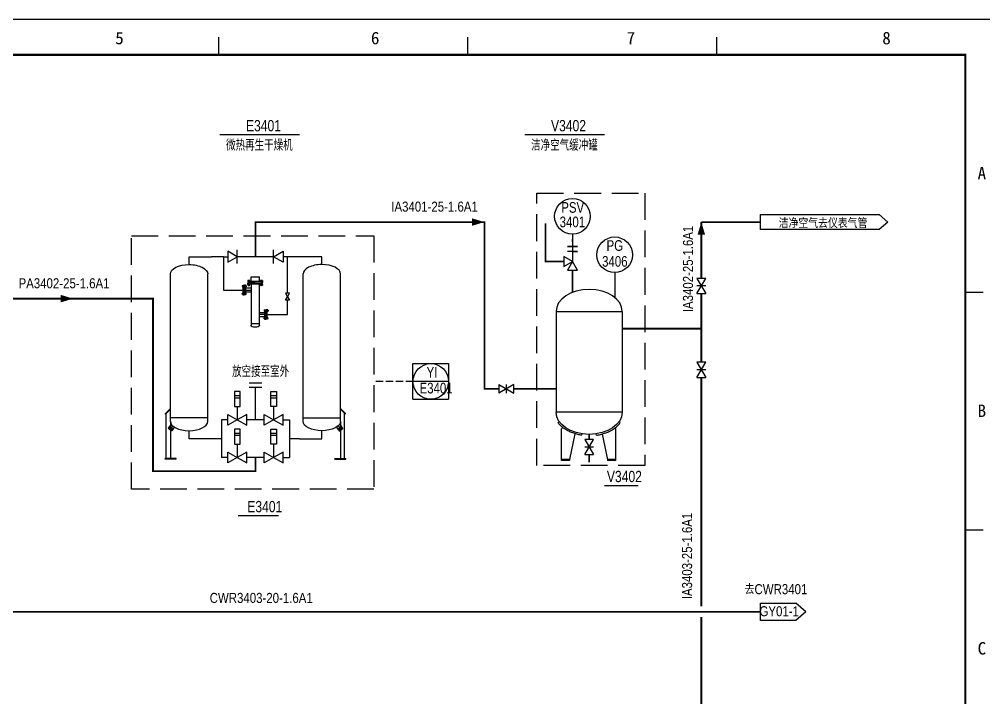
# Model space of a CAD drawing. Header units: millimetres. Extents: x 9671 to 25689, y -17516 to -2951.
# Drawn here: x 24525.6 to 24796.3, y -4368.3 to -4177.8 of the extents above; entities that cross this region are included whole.
import ezdxf
from ezdxf.enums import TextEntityAlignment as Align

# ---------------------------------------------------------------- set-up
doc = ezdxf.new("R2010")
doc.units = ezdxf.units.MM
doc.linetypes.add('CENTER', pattern=[50.8, 31.75, -6.35, 6.35, -6.35])
doc.linetypes.add('DASH', pattern=[0.35, 0.25, -0.1])
for name, color, linetype in [('instrument', 3, 'Continuous'), ('LAYER1', 3, 'CENTER'), ('PUB_TEXT', 7, 'Continuous'), ('sb', 2, 'Continuous'), ('信号线', 6, 'DASH'), ('图框', 4, 'Continuous'), ('均压线', 7, 'BALANCE_LINE')]:
    doc.layers.add(name, color=color, linetype=linetype)
doc.layers.add('放空气管', color=7, linetype='o_LINE', lineweight=30)
doc.layers.add('设备', color=4, linetype='Continuous', lineweight=30)
doc.styles.add('QSDI', font='SimSun.ttf', dxfattribs={"width": 0.8})
doc.styles.add('SEI', font='vcadtxt1.shx', dxfattribs={"width": 0.8, "bigfont": 'vcadhz.shx'})
doc.styles.add('XUE 100', font='vcadtxt1.shx', dxfattribs={"width": 0.85, "bigfont": 'vcadhz.shx'})
doc.styles.add('标准绘图汉字', font='VCADTXT1', dxfattribs={"width": 0.8, "bigfont": 'VCADHZ'})
doc.linetypes.add('BALANCE_LINE', pattern='A,12.7,-1.54,["||",Standard,S=1.54,R=0,X=-0.635,Y=-0.635],-1.54', length=15.78)
doc.linetypes.add('o_LINE', pattern='A,0.5,-0.2,["o",Standard,S=0.1,R=0,X=-0.1,Y=-0.05],-0.2', length=0.9)

# ---------------------------------------------------------------- blocks, each defined once
blk = doc.blocks.new('2#图框，横')
for p, q in [((7777.69, 420), (8371.69, 420)), ((8152.07, 415), (8152.07, 410)), ((8221.94, 415), (8221.94, 410)), ((8291.82, 415), (8291.82, 410)), ((8361.69, 343.33), (8366.69, 343.33)), ((8361.69, 276.67), (8366.69, 276.67))]:
    blk.add_line(p, q)
blk.add_lwpolyline([(7802.69, 10, 1, 1, 0), (7802.69, 410, 0.6, 0.6, 0), (8361.69, 410, 0.6, 0.6, 0), (8361.69, 10, 0.6, 0.6, 0)], format="xyseb", close=True)
at = {"style": 'QSDI'}
for s, p in [('5', (8123.11, 412.98)), ('6', (8194.86, 412.98)), ('7', (8266.61, 412.98)), ('8', (8338.36, 412.98)), ('A', (8365.11, 375.02)), ('B', (8365.11, 308.32)), ('C', (8365.11, 241.62))]:
    blk.add_text(s, height=3.5, dxfattribs=at).set_placement(p)

msp = doc.modelspace()

# ---------------------------------------------------------------- hatches: boundary and pattern name
for points in [[(24568.03, -4289.86), (24568.03, -4289.68), (24568.18, -4289.77)], [(24615.76, -4289.86), (24615.76, -4289.68), (24615.62, -4289.77)]]:
    msp.add_hatch(color=0).paths.add_polyline_path(points)

# ---------------------------------------------------------------- linework, layer by layer
at = {"color": 0}
for p, q in [((24586.81, -4246.42, 27.37), (24586.81, -4242.58, 27.37)), ((24596.99, -4246.42, 27.37), (24596.99, -4242.58, 27.37)), ((24582.92, -4244.5, 27.37), (24579.56, -4244.5, 27.37)), ((24582.92, -4244.5, 27.37), (24584.17, -4244.5, 27.37)), ((24596.99, -4244.5, 27.37), (24586.81, -4244.5, 27.37)), ((24600.88, -4244.5, 27.37), (24599.63, -4244.5, 27.37)), ((24604.24, -4244.5, 27.37), (24600.88, -4244.5, 27.37)), ((24568.03, -4290.75, 27.37), (24568.03, -4249.34, 27.37)), ((24578.51, -4290.75, 27.37), (24578.51, -4249.34, 27.37)), ((24589.75, -4251.39, 27.37), (24589.75, -4251.76, 27.37)), ((24589.75, -4251.39, 27.37), (24593.89, -4251.39, 27.37)), ((24590.21, -4251.76, 27.37), (24589.75, -4251.76, 27.37)), ((24589.77, -4251.36, 27.37), (24589.77, -4251.39, 27.37)), ((24589.77, -4251.36, 27.37), (24590.33, -4251.36, 27.37)), ((24589.8, -4251.19, 27.37), (24589.8, -4251.36, 27.37)), ((24590.25, -4251.15, 27.37), (24589.85, -4251.15, 27.37)), ((24589.9, -4251.76, 27.37), (24589.9, -4251.89, 27.37)), ((24589.91, -4251.18, 27.37), (24589.91, -4251.36, 27.37)), ((24590.19, -4251.18, 27.37), (24590.19, -4251.36, 27.37)), ((24590.2, -4251.89, 27.37), (24590.2, -4251.76, 27.37)), ((24590.26, -4251.8, 27.37), (24590.21, -4251.76, 27.37)), ((24590.26, -4251.85, 27.37), (24590.21, -4251.89, 27.37)), ((24590.26, -4251.8, 27.37), (24590.26, -4251.85, 27.37)), ((24591.82, -4251.8, 27.37), (24590.26, -4251.8, 27.37)), ((24591.82, -4251.85, 27.37), (24590.26, -4251.85, 27.37)), ((24590.3, -4251.36, 27.37), (24590.3, -4251.18, 27.37)), ((24590.33, -4251.36, 27.37), (24590.33, -4251.39, 27.37)), ((24590.65, -4251.39, 27.37), (24590.65, -4250.14, 27.37)), ((24590.65, -4250.14, 27.37), (24593, -4250.14, 27.37)), ((24591.82, -4251.8, 27.37), (24593.39, -4251.8, 27.37)), ((24591.82, -4251.85, 27.37), (24593.39, -4251.85, 27.37)), ((24593, -4251.39, 27.37), (24593, -4250.14, 27.37)), ((24593.87, -4251.36, 27.37), (24593.31, -4251.36, 27.37)), ((24593.31, -4251.36, 27.37), (24593.31, -4251.39, 27.37)), ((24593.34, -4251.36, 27.37), (24593.34, -4251.18, 27.37)), ((24593.39, -4251.15, 27.37), (24593.79, -4251.15, 27.37)), ((24593.39, -4251.8, 27.37), (24593.43, -4251.76, 27.37)), ((24593.39, -4251.8, 27.37), (24593.39, -4251.85, 27.37)), ((24593.39, -4251.85, 27.37), (24593.43, -4251.89, 27.37)), ((24593.43, -4251.76, 27.37), (24593.89, -4251.76, 27.37)), ((24593.45, -4251.18, 27.37), (24593.45, -4251.36, 27.37)), ((24593.45, -4251.89, 27.37), (24593.45, -4251.76, 27.37)), ((24593.74, -4251.18, 27.37), (24593.74, -4251.36, 27.37)), ((24593.74, -4251.76, 27.37), (24593.74, -4251.89, 27.37)), ((24593.84, -4251.19, 27.37), (24593.84, -4251.36, 27.37)), ((24593.87, -4251.36, 27.37), (24593.87, -4251.39, 27.37)), ((24593.89, -4251.39, 27.37), (24593.89, -4251.76, 27.37)), ((24605.28, -4290.75, 27.37), (24605.28, -4249.34, 27.37)), ((24615.76, -4290.75, 27.37), (24615.76, -4249.34, 27.37)), ((24588.22, -4252.67, 27.37), (24588.2, -4252.68, 27.37)), ((24588.2, -4252.68, 27.37), (24588.2, -4252.89, 27.37)), ((24588.2, -4252.89, 27.37), (24588.22, -4252.9, 27.37)), ((24588.29, -4252.67, 27.37), (24588.22, -4252.67, 27.37)), ((24588.22, -4252.67, 27.37), (24588.22, -4252.9, 27.37)), ((24588.29, -4252.9, 27.37), (24588.22, -4252.9, 27.37)), ((24588.29, -4252.65, 27.37), (24588.29, -4252.92, 27.37)), ((24588.31, -4252.6, 27.37), (24588.46, -4252.6, 27.37)), ((24588.31, -4252.7, 27.37), (24588.46, -4252.7, 27.37)), ((24588.31, -4252.87, 27.37), (24588.46, -4252.87, 27.37)), ((24588.31, -4252.98, 27.37), (24588.46, -4252.98, 27.37)), ((24588.46, -4252.57, 27.37), (24588.49, -4252.57, 27.37)), ((24588.46, -4252.57, 27.37), (24588.46, -4253.01, 27.37)), ((24588.46, -4253.01, 27.37), (24588.49, -4253.01, 27.37)), ((24588.49, -4252.53, 27.37), (24588.75, -4252.53, 27.37)), ((24588.49, -4255.19, 27.37), (24588.49, -4252.53, 27.37)), ((24588.75, -4252.9, 27.37), (24588.75, -4252.53, 27.37)), ((24588.84, -4252.67, 27.37), (24588.75, -4252.67, 27.37)), ((24588.84, -4252.9, 27.37), (24588.75, -4252.9, 27.37)), ((24588.75, -4252.92, 27.37), (24588.75, -4252.9, 27.37)), ((24588.79, -4252.96, 27.37), (24588.75, -4252.92, 27.37)), ((24588.81, -4252.96, 27.37), (24588.79, -4252.96, 27.37)), ((24588.79, -4254.76, 27.37), (24588.79, -4252.96, 27.37)), ((24588.81, -4252.96, 27.37), (24588.84, -4252.92, 27.37)), ((24588.81, -4254.76, 27.37), (24588.81, -4252.96, 27.37)), ((24589.1, -4252.53, 27.37), (24588.84, -4252.53, 27.37)), ((24588.84, -4252.9, 27.37), (24588.84, -4252.53, 27.37)), ((24588.84, -4252.92, 27.37), (24588.84, -4252.9, 27.37)), ((24589.1, -4254.43, 27.37), (24589.1, -4252.53, 27.37)), ((24589.26, -4252.6, 27.37), (24589.1, -4252.6, 27.37)), ((24589.26, -4252.7, 27.37), (24589.1, -4252.7, 27.37)), ((24589.26, -4252.87, 27.37), (24589.1, -4252.87, 27.37)), ((24589.26, -4252.98, 27.37), (24589.1, -4252.98, 27.37)), ((24590.65, -4253.3, 27.37), (24589.1, -4253.3, 27.37)), ((24589.1, -4253.3, 27.37), (24589.1, -4254.42, 27.37)), ((24590.65, -4254.42, 27.37), (24589.1, -4254.42, 27.37)), ((24589.12, -4254.42, 27.37), (24589.1, -4254.42, 27.37)), ((24589.1, -4254.43, 27.37), (24589.1, -4255.19, 27.37)), ((24589.28, -4252.65, 27.37), (24589.28, -4252.92, 27.37)), ((24590.21, -4251.89, 27.37), (24589.75, -4251.89, 27.37)), ((24589.75, -4252.26, 27.37), (24589.75, -4251.89, 27.37)), ((24593.89, -4252.26, 27.37), (24589.75, -4252.26, 27.37)), ((24589.77, -4252.29, 27.37), (24589.77, -4252.26, 27.37)), ((24590.33, -4252.29, 27.37), (24589.77, -4252.29, 27.37)), ((24589.8, -4252.29, 27.37), (24589.8, -4252.47, 27.37)), ((24589.85, -4252.5, 27.37), (24590.25, -4252.5, 27.37)), ((24589.9, -4252.5, 27.37), (24589.9, -4252.59, 27.37)), ((24589.9, -4252.59, 27.37), (24589.92, -4252.61, 27.37)), ((24589.9, -4252.59, 27.37), (24590.2, -4252.59, 27.37)), ((24589.91, -4252.47, 27.37), (24589.91, -4252.29, 27.37)), ((24589.92, -4252.5, 27.37), (24589.92, -4252.61, 27.37)), ((24589.92, -4252.61, 27.37), (24590.18, -4252.61, 27.37)), ((24590.18, -4252.61, 27.37), (24590.18, -4252.5, 27.37)), ((24590.2, -4252.59, 27.37), (24590.18, -4252.61, 27.37)), ((24590.19, -4252.47, 27.37), (24590.19, -4252.29, 27.37)), ((24590.2, -4252.59, 27.37), (24590.2, -4252.5, 27.37)), ((24590.3, -4252.46, 27.37), (24590.3, -4252.29, 27.37)), ((24590.33, -4252.29, 27.37), (24590.33, -4252.26, 27.37)), ((24590.65, -4252.26, 27.37), (24590.65, -4263.75, 27.37)), ((24593, -4263.75, 27.37), (24593, -4252.26, 27.37)), ((24593.31, -4252.29, 27.37), (24593.31, -4252.26, 27.37)), ((24593.31, -4252.29, 27.37), (24593.87, -4252.29, 27.37)), ((24593.34, -4252.46, 27.37), (24593.34, -4252.29, 27.37)), ((24593.79, -4252.5, 27.37), (24593.39, -4252.5, 27.37)), ((24593.43, -4251.89, 27.37), (24593.89, -4251.89, 27.37)), ((24593.45, -4252.47, 27.37), (24593.45, -4252.29, 27.37)), ((24593.45, -4252.59, 27.37), (24593.45, -4252.5, 27.37)), ((24593.74, -4252.59, 27.37), (24593.45, -4252.59, 27.37)), ((24593.45, -4252.59, 27.37), (24593.47, -4252.61, 27.37)), ((24593.47, -4252.61, 27.37), (24593.47, -4252.5, 27.37)), ((24593.72, -4252.61, 27.37), (24593.47, -4252.61, 27.37)), ((24593.72, -4252.5, 27.37), (24593.72, -4252.61, 27.37)), ((24593.74, -4252.59, 27.37), (24593.72, -4252.61, 27.37)), ((24593.73, -4252.47, 27.37), (24593.73, -4252.29, 27.37)), ((24593.74, -4252.5, 27.37), (24593.74, -4252.59, 27.37)), ((24593.84, -4252.29, 27.37), (24593.84, -4252.47, 27.37)), ((24593.87, -4252.29, 27.37), (24593.87, -4252.26, 27.37)), ((24593.89, -4252.26, 27.37), (24593.89, -4251.89, 27.37)), ((24588.2, -4254.82, 27.37), (24588.22, -4254.81, 27.37)), ((24588.2, -4255.03, 27.37), (24588.2, -4254.82, 27.37)), ((24588.22, -4255.04, 27.37), (24588.2, -4255.03, 27.37)), ((24588.29, -4254.81, 27.37), (24588.22, -4254.81, 27.37)), ((24588.22, -4255.04, 27.37), (24588.22, -4254.81, 27.37)), ((24588.29, -4255.04, 27.37), (24588.22, -4255.04, 27.37)), ((24588.29, -4255.06, 27.37), (24588.29, -4254.79, 27.37)), ((24588.31, -4254.74, 27.37), (24588.46, -4254.74, 27.37)), ((24588.31, -4254.84, 27.37), (24588.46, -4254.84, 27.37)), ((24588.31, -4255.01, 27.37), (24588.46, -4255.01, 27.37)), ((24588.31, -4255.11, 27.37), (24588.46, -4255.11, 27.37)), ((24588.46, -4254.71, 27.37), (24588.49, -4254.71, 27.37)), ((24588.46, -4255.14, 27.37), (24588.46, -4254.71, 27.37)), ((24588.46, -4255.14, 27.37), (24588.49, -4255.14, 27.37)), ((24588.49, -4255.19, 27.37), (24588.59, -4255.19, 27.37)), ((24588.59, -4255.19, 27.37), (24588.75, -4255.19, 27.37)), ((24588.75, -4254.79, 27.37), (24588.79, -4254.76, 27.37)), ((24588.75, -4254.81, 27.37), (24588.75, -4254.79, 27.37)), ((24588.84, -4254.81, 27.37), (24588.75, -4254.81, 27.37)), ((24588.75, -4254.9, 27.37), (24588.75, -4254.81, 27.37)), ((24588.75, -4254.9, 27.37), (24588.75, -4255.19, 27.37)), ((24588.84, -4255.04, 27.37), (24588.75, -4255.04, 27.37)), ((24588.81, -4254.76, 27.37), (24588.79, -4254.76, 27.37)), ((24588.84, -4254.79, 27.37), (24588.81, -4254.76, 27.37)), ((24588.84, -4254.81, 27.37), (24588.84, -4254.79, 27.37)), ((24588.84, -4255.19, 27.37), (24588.84, -4254.81, 27.37)), ((24589.1, -4255.19, 27.37), (24588.84, -4255.19, 27.37)), ((24589.26, -4254.74, 27.37), (24589.1, -4254.74, 27.37)), ((24589.26, -4254.84, 27.37), (24589.1, -4254.84, 27.37)), ((24589.26, -4255.01, 27.37), (24589.1, -4255.01, 27.37)), ((24589.26, -4255.11, 27.37), (24589.1, -4255.11, 27.37)), ((24589.28, -4255.06, 27.37), (24589.28, -4254.79, 27.37)), ((24594.36, -4259.5, 27.37), (24594.36, -4259.78, 27.37)), ((24594.38, -4259.45, 27.37), (24594.54, -4259.45, 27.37)), ((24594.38, -4259.55, 27.37), (24594.54, -4259.55, 27.37)), ((24594.38, -4259.72, 27.37), (24594.54, -4259.72, 27.37)), ((24594.38, -4259.83, 27.37), (24594.54, -4259.83, 27.37)), ((24594.54, -4261.29, 27.37), (24594.54, -4259.38, 27.37)), ((24594.54, -4259.38, 27.37), (24594.8, -4259.38, 27.37)), ((24594.8, -4259.76, 27.37), (24594.8, -4259.38, 27.37)), ((24594.8, -4259.52, 27.37), (24594.89, -4259.52, 27.37)), ((24594.8, -4259.77, 27.37), (24594.8, -4259.76, 27.37)), ((24594.8, -4259.76, 27.37), (24594.89, -4259.76, 27.37)), ((24594.83, -4259.81, 27.37), (24594.8, -4259.77, 27.37)), ((24594.83, -4261.61, 27.37), (24594.83, -4259.81, 27.37)), ((24594.83, -4259.81, 27.37), (24594.86, -4259.81, 27.37)), ((24594.86, -4259.81, 27.37), (24594.89, -4259.77, 27.37)), ((24594.86, -4261.61, 27.37), (24594.86, -4259.81, 27.37)), ((24595.15, -4259.38, 27.37), (24594.89, -4259.38, 27.37)), ((24594.89, -4259.76, 27.37), (24594.89, -4259.38, 27.37)), ((24594.89, -4259.77, 27.37), (24594.89, -4259.76, 27.37)), ((24595.15, -4262.04, 27.37), (24595.15, -4259.38, 27.37)), ((24595.18, -4259.42, 27.37), (24595.15, -4259.42, 27.37)), ((24595.18, -4259.86, 27.37), (24595.15, -4259.86, 27.37)), ((24595.18, -4259.42, 27.37), (24595.18, -4259.86, 27.37)), ((24595.33, -4259.45, 27.37), (24595.18, -4259.45, 27.37)), ((24595.33, -4259.55, 27.37), (24595.18, -4259.55, 27.37)), ((24595.33, -4259.72, 27.37), (24595.18, -4259.72, 27.37)), ((24595.33, -4259.83, 27.37), (24595.18, -4259.83, 27.37)), ((24595.35, -4259.5, 27.37), (24595.35, -4259.78, 27.37)), ((24595.35, -4259.52, 27.37), (24595.43, -4259.52, 27.37)), ((24595.35, -4259.76, 27.37), (24595.43, -4259.76, 27.37)), ((24595.43, -4259.52, 27.37), (24595.43, -4259.76, 27.37)), ((24595.43, -4259.52, 27.37), (24595.44, -4259.53, 27.37)), ((24595.44, -4259.74, 27.37), (24595.43, -4259.76, 27.37)), ((24595.44, -4259.53, 27.37), (24595.44, -4259.74, 27.37)), ((24593, -4260.15, 27.37), (24594.54, -4260.15, 27.37)), ((24593, -4261.27, 27.37), (24594.54, -4261.27, 27.37)), ((24594.36, -4261.92, 27.37), (24594.36, -4261.64, 27.37)), ((24594.38, -4261.59, 27.37), (24594.54, -4261.59, 27.37)), ((24594.38, -4261.7, 27.37), (24594.54, -4261.7, 27.37)), ((24594.38, -4261.86, 27.37), (24594.54, -4261.86, 27.37)), ((24594.38, -4261.97, 27.37), (24594.54, -4261.97, 27.37)), ((24594.52, -4261.27, 27.37), (24594.54, -4261.27, 27.37)), ((24594.54, -4260.15, 27.37), (24594.54, -4261.27, 27.37)), ((24594.54, -4261.29, 27.37), (24594.54, -4262.04, 27.37)), ((24594.54, -4262.04, 27.37), (24594.8, -4262.04, 27.37)), ((24594.8, -4261.65, 27.37), (24594.83, -4261.61, 27.37)), ((24594.8, -4261.66, 27.37), (24594.8, -4261.65, 27.37)), ((24594.8, -4262.04, 27.37), (24594.8, -4261.66, 27.37)), ((24594.8, -4261.66, 27.37), (24594.89, -4261.66, 27.37)), ((24594.8, -4261.9, 27.37), (24594.89, -4261.9, 27.37)), ((24594.83, -4261.61, 27.37), (24594.86, -4261.61, 27.37)), ((24594.89, -4261.65, 27.37), (24594.86, -4261.61, 27.37)), ((24594.89, -4261.66, 27.37), (24594.89, -4261.65, 27.37)), ((24594.89, -4261.76, 27.37), (24594.89, -4261.66, 27.37)), ((24594.89, -4261.76, 27.37), (24594.89, -4262.04, 27.37)), ((24595.05, -4262.04, 27.37), (24594.89, -4262.04, 27.37)), ((24595.15, -4262.04, 27.37), (24595.05, -4262.04, 27.37)), ((24595.18, -4261.56, 27.37), (24595.15, -4261.56, 27.37)), ((24595.18, -4261.99, 27.37), (24595.15, -4261.99, 27.37)), ((24595.18, -4261.99, 27.37), (24595.18, -4261.56, 27.37)), ((24595.33, -4261.59, 27.37), (24595.18, -4261.59, 27.37)), ((24595.33, -4261.7, 27.37), (24595.18, -4261.7, 27.37)), ((24595.33, -4261.86, 27.37), (24595.18, -4261.86, 27.37)), ((24595.33, -4261.97, 27.37), (24595.18, -4261.97, 27.37)), ((24595.35, -4261.92, 27.37), (24595.35, -4261.64, 27.37)), ((24595.35, -4261.66, 27.37), (24595.43, -4261.66, 27.37)), ((24595.35, -4261.9, 27.37), (24595.43, -4261.9, 27.37)), ((24595.44, -4261.68, 27.37), (24595.43, -4261.66, 27.37)), ((24595.43, -4261.9, 27.37), (24595.43, -4261.66, 27.37)), ((24595.43, -4261.9, 27.37), (24595.44, -4261.88, 27.37)), ((24595.44, -4261.88, 27.37), (24595.44, -4261.68, 27.37)), ((24593, -4263.38, 27.37), (24590.65, -4263.38, 27.37)), ((24591.9, -4290.32, 27.37), (24591.9, -4281.13, 27.37)), ((24586.03, -4283.5, 27.37), (24587.58, -4283.5, 27.37)), ((24586.03, -4284.1, 27.37), (24587.58, -4284.1, 27.37)), ((24596.21, -4283.5, 27.37), (24597.77, -4283.5, 27.37)), ((24596.21, -4284.1, 27.37), (24597.77, -4284.1, 27.37)), ((24586.81, -4286.61, 27.37), (24586.81, -4290.32, 27.37)), ((24596.99, -4286.61, 27.37), (24596.99, -4290.32, 27.37)), ((24568.03, -4287.1, 27.37), (24566.62, -4288.51, 27.37)), ((24568.03, -4287.31, 27.37), (24566.62, -4288.72, 27.37)), ((24566.62, -4288.72, 27.37), (24566.62, -4288.51, 27.37)), ((24566.87, -4301.15, 27.37), (24566.87, -4288.47, 27.37)), ((24568.18, -4289.77, 27.37), (24568.03, -4289.68, 27.37)), ((24615.62, -4289.77, 27.37), (24615.76, -4289.68, 27.37)), ((24615.76, -4287.1, 27.37), (24617.18, -4288.51, 27.37)), ((24615.76, -4287.31, 27.37), (24617.18, -4288.72, 27.37)), ((24616.93, -4301.15, 27.37), (24616.93, -4288.47, 27.37)), ((24617.18, -4288.72, 27.37), (24617.18, -4288.51, 27.37)), ((24567.7, -4292.25, 27.37), (24567.43, -4292.61, 27.37)), ((24567.96, -4292.45, 27.37), (24567.63, -4292.88, 27.37)), ((24567.72, -4292.17, 27.37), (24567.67, -4292.23, 27.37)), ((24568.75, -4293.05, 27.37), (24567.67, -4292.23, 27.37)), ((24568.79, -4292.99, 27.37), (24567.72, -4292.17, 27.37)), ((24568.28, -4291.54, 27.37), (24567.77, -4292.21, 27.37)), ((24568.18, -4289.77, 27.37), (24568.03, -4289.86, 27.37)), ((24568.03, -4290.75, 27.37), (24568.03, -4301.15, 27.37)), ((24578.51, -4289.77, 27.37), (24568.18, -4289.77, 27.37)), ((24569.18, -4292.39, 27.37), (24568.74, -4292.96, 27.37)), ((24584.17, -4290.32, 27.37), (24582.38, -4290.32, 27.37)), ((24582.38, -4290.32, 27.37), (24582.38, -4300.88, 27.37)), ((24594.35, -4290.32, 27.37), (24589.45, -4290.32, 27.37)), ((24599.63, -4290.32, 27.37), (24601.41, -4290.32, 27.37)), ((24601.41, -4290.32, 27.37), (24601.41, -4300.88, 27.37)), ((24605.28, -4289.77, 27.37), (24615.62, -4289.77, 27.37)), ((24614.62, -4292.39, 27.37), (24615.05, -4292.96, 27.37)), ((24615, -4292.99, 27.37), (24616.08, -4292.17, 27.37)), ((24615.05, -4293.05, 27.37), (24616.12, -4292.23, 27.37)), ((24615.52, -4291.54, 27.37), (24616.03, -4292.21, 27.37)), ((24615.62, -4289.77, 27.37), (24615.76, -4289.86, 27.37)), ((24615.76, -4290.75, 27.37), (24615.76, -4301.15, 27.37)), ((24615.84, -4292.45, 27.37), (24616.17, -4292.88, 27.37)), ((24616.08, -4292.17, 27.37), (24616.12, -4292.23, 27.37)), ((24616.1, -4292.25, 27.37), (24616.37, -4292.61, 27.37)), ((24568.26, -4293.36, 27.37), (24567.5, -4292.78, 27.37)), ((24568.46, -4292.83, 27.37), (24568.13, -4293.26, 27.37)), ((24568.72, -4293.03, 27.37), (24568.45, -4293.38, 27.37)), ((24568.79, -4292.99, 27.37), (24568.75, -4293.05, 27.37)), ((24586.03, -4294.06, 27.37), (24587.58, -4294.06, 27.37)), ((24586.03, -4294.66, 27.37), (24587.58, -4294.66, 27.37)), ((24596.21, -4294.06, 27.37), (24597.77, -4294.06, 27.37)), ((24596.21, -4294.66, 27.37), (24597.77, -4294.66, 27.37)), ((24615, -4292.99, 27.37), (24615.05, -4293.05, 27.37)), ((24615.08, -4293.03, 27.37), (24615.35, -4293.38, 27.37)), ((24615.34, -4292.83, 27.37), (24615.67, -4293.26, 27.37)), ((24615.54, -4293.36, 27.37), (24616.29, -4292.78, 27.37)), ((24582.38, -4295.6, 27.37), (24579.56, -4295.6, 27.37)), ((24586.81, -4297.16, 27.37), (24586.81, -4300.88, 27.37)), ((24596.99, -4297.16, 27.37), (24596.99, -4300.88, 27.37)), ((24604.24, -4295.6, 27.37), (24601.41, -4295.6, 27.37)), ((24569.64, -4301.15, 27.37), (24566.52, -4301.15, 27.37)), ((24566.52, -4301.4, 27.37), (24566.52, -4301.15, 27.37)), ((24569.64, -4301.4, 27.37), (24566.52, -4301.4, 27.37)), ((24569.64, -4301.4, 27.37), (24569.64, -4301.15, 27.37)), ((24584.17, -4300.88, 27.37), (24582.38, -4300.88, 27.37)), ((24594.35, -4300.88, 27.37), (24589.45, -4300.88, 27.37)), ((24599.63, -4300.88, 27.37), (24601.41, -4300.88, 27.37)), ((24614.15, -4301.4, 27.37), (24614.15, -4301.15, 27.37)), ((24614.15, -4301.15, 27.37), (24617.28, -4301.15, 27.37)), ((24614.15, -4301.4, 27.37), (24617.28, -4301.4, 27.37)), ((24617.28, -4301.4, 27.37), (24617.28, -4301.15, 27.37))]:
    msp.add_line(p, q, dxfattribs=at)
for p, q in [((24573.27, -4246.72, 27.37), (24573.27, -4244.5, 27.37)), ((24573.27, -4244.5, 27.37), (24579.56, -4244.5, 27.37)), ((24582.92, -4244.5, 27.37), (24582.92, -4253.86, 27.37)), ((24600.87, -4254.79, 27.37), (24600.87, -4244.5, 27.37)), ((24610.52, -4244.5, 27.37), (24604.24, -4244.5, 27.37)), ((24610.52, -4246.72, 27.37), (24610.52, -4244.5, 27.37)), ((24582.92, -4253.86, 27.37), (24588.49, -4253.86, 27.37)), ((24600.87, -4260.71, 27.37), (24600.87, -4256.7, 27.37)), ((24595.15, -4260.71, 27.37), (24600.87, -4260.71, 27.37)), ((24678.13, -4292.46), (24677.74, -4292.85)), ((24573.27, -4295.6, 27.37), (24573.27, -4293.37, 27.37)), ((24610.52, -4295.6, 27.37), (24610.52, -4293.37, 27.37)), ((24677.74, -4301.7), (24677.74, -4292.85)), ((24681.52, -4294.2), (24680.02, -4301.44)), ((24689.24, -4294.3), (24690.72, -4301.45)), ((24692.76, -4292.62), (24693, -4292.85)), ((24693, -4301.71), (24693, -4292.85)), ((24579.56, -4295.6, 27.37), (24573.27, -4295.6, 27.37)), ((24604.24, -4295.6, 27.37), (24610.52, -4295.6, 27.37)), ((24680.02, -4301.44), (24677.74, -4301.44)), ((24680.02, -4301.7), (24677.74, -4301.7)), ((24680.02, -4301.44), (24680.02, -4301.7)), ((24693, -4301.45), (24690.72, -4301.45)), ((24690.72, -4301.45), (24690.72, -4301.71)), ((24693, -4301.71), (24690.72, -4301.71))]:
    msp.add_line(p, q)
at = {"color": 0, "linetype": 'CENTER'}
for p, q in [((24590.05, -4251.15, 27.37), (24590.05, -4252.7, 27.37)), ((24593.59, -4251.15, 27.37), (24593.59, -4252.7, 27.37)), ((24589.32, -4252.79, 27.37), (24588.15, -4252.79, 27.37)), ((24588.49, -4253.86, 27.37), (24590.77, -4253.86, 27.37)), ((24589.32, -4254.93, 27.37), (24588.13, -4254.93, 27.37)), ((24594.32, -4259.64, 27.37), (24595.49, -4259.64, 27.37)), ((24595.15, -4260.71, 27.37), (24592.87, -4260.71, 27.37)), ((24594.32, -4261.78, 27.37), (24595.51, -4261.78, 27.37)), ((24568.69, -4292.02, 27.37), (24567.88, -4293.07, 27.37)), ((24615.11, -4292.02, 27.37), (24615.92, -4293.07, 27.37))]:
    msp.add_line(p, q, dxfattribs=at)
at = {"color": 5}
for p, q in [((24563.15, -4256.28), (24563.15, -4304.75)), ((24591.9, -4300.88, 27.37), (24591.9, -4304.75, 27.37)), ((24563.15, -4304.75), (24591.9, -4304.75))]:
    msp.add_line(p, q, dxfattribs=at)
at = {"color": 0, "linetype": 'ByBlock'}
for p, q in [((24590.11, -4279.91, 27.37), (24593.68, -4279.91, 27.37)), ((24590.11, -4281.13, 27.37), (24593.68, -4281.13, 27.37))]:
    msp.add_line(p, q, dxfattribs=at)
at = {"color": 1, "linetype": 'CENTER'}
for p, q in [((24678.88, -4301.7), (24678.88, -4301.44)), ((24691.86, -4301.71), (24691.86, -4301.45))]:
    msp.add_line(p, q, dxfattribs=at)
at = {"elevation": 27.37}
for points in [[(24656.17, -4234.78, 0, 2.12, 0), (24652.64, -4234.78, 2.12, 2.12, 0)], [(24717.02, -4234.78, 0, 2.12, 0), (24717.02, -4238.31, 2.12, 2.12, 0)]]:
    msp.add_lwpolyline(points, format="xyseb", dxfattribs=at)
at = {"color": 0, "elevation": 27.37}
for points in [[(24586.81, -4244.5), (24584.17, -4242.98), (24584.17, -4246.03)], [(24596.99, -4244.5), (24599.63, -4242.98), (24599.63, -4246.03)], [(24586.03, -4286.61), (24587.58, -4286.61), (24587.58, -4282.4), (24586.03, -4282.4)], [(24597.77, -4286.61), (24596.21, -4286.61), (24596.21, -4282.4), (24597.77, -4282.4)], [(24586.81, -4290.32), (24584.17, -4291.84), (24584.17, -4288.79)], [(24586.81, -4290.32), (24589.45, -4291.84), (24589.45, -4288.79)], [(24596.99, -4290.32), (24594.35, -4291.84), (24594.35, -4288.79)], [(24596.99, -4290.32), (24599.63, -4291.84), (24599.63, -4288.79)], [(24586.03, -4297.16), (24587.58, -4297.16), (24587.58, -4292.96), (24586.03, -4292.96)], [(24597.77, -4297.16), (24596.21, -4297.16), (24596.21, -4292.96), (24597.77, -4292.96)], [(24586.81, -4300.88), (24584.17, -4302.4), (24584.17, -4299.35)], [(24586.81, -4300.88), (24589.45, -4302.4), (24589.45, -4299.35)], [(24596.99, -4300.88), (24594.35, -4302.4), (24594.35, -4299.35)], [(24596.99, -4300.88), (24599.63, -4302.4), (24599.63, -4299.35)]]:
    msp.add_lwpolyline(points, close=True, dxfattribs=at)
msp.add_lwpolyline([(24540.77, -4256.28, 0, 2.12, 0), (24537.24, -4256.28, 2.12, 2.12, 0)], format="xyseb")
at = {"elevation": 27.37}
for points in [[(24600.87, -4255.75), (24601.42, -4254.79), (24600.32, -4254.79)], [(24600.87, -4255.75), (24601.42, -4256.7), (24600.32, -4256.7)]]:
    msp.add_lwpolyline(points, close=True, dxfattribs=at)
at = {"color": 0}
for centre, radius, start, end in [((24589.86, -4251.22, 27.37), 0.0624, 34.7258, 150.2345), ((24590.05, -4251.53, 27.37), 0.38, 68.0681, 111.6226), ((24590.25, -4251.23, 27.37), 0.0722, 41.3361, 141.8075), ((24593.4, -4251.23, 27.37), 0.0722, 38.1925, 138.6639), ((24593.6, -4251.53, 27.37), 0.38, 68.3774, 111.9319), ((24593.79, -4251.22, 27.37), 0.0624, 29.7655, 145.2742), ((24588.36, -4252.65, 27.37), 0.0735, 135.3643, 224.6357), ((24588.46, -4252.79, 27.37), 0.175, 151.5224, 208.4776), ((24588.36, -4252.92, 27.37), 0.0769, 136.4125, 223.5875), ((24589.21, -4252.65, 27.37), 0.0735, 315.3643, 44.6357), ((24589.1, -4252.79, 27.37), 0.175, 331.5224, 28.4776), ((24589.2, -4252.92, 27.37), 0.0769, 316.4125, 43.5875), ((24589.86, -4252.42, 27.37), 0.0722, 221.3361, 321.8075), ((24590.05, -4252.12, 27.37), 0.38, 248.0681, 291.6226), ((24590.25, -4252.43, 27.37), 0.0624, 214.7258, 330.2345), ((24593.4, -4252.43, 27.37), 0.0624, 209.7655, 325.2742), ((24593.59, -4252.12, 27.37), 0.38, 248.3774, 291.9319), ((24593.79, -4252.42, 27.37), 0.0722, 218.1925, 318.6639), ((24588.36, -4254.79, 27.37), 0.0769, 136.4125, 223.5875), ((24588.46, -4254.93, 27.37), 0.175, 151.5224, 208.4776), ((24588.36, -4255.06, 27.37), 0.0735, 135.3643, 224.6357), ((24589.2, -4254.79, 27.37), 0.0769, 316.4125, 43.5875), ((24589.1, -4254.93, 27.37), 0.175, 331.5224, 28.4776), ((24589.21, -4255.06, 27.37), 0.0735, 315.3643, 44.6357), ((24594.44, -4259.5, 27.37), 0.0735, 135.3643, 224.6357), ((24594.54, -4259.64, 27.37), 0.175, 151.5224, 208.4776), ((24594.44, -4259.77, 27.37), 0.0769, 136.4125, 223.5875), ((24595.28, -4259.5, 27.37), 0.0735, 315.3643, 44.6357), ((24595.18, -4259.64, 27.37), 0.175, 331.5224, 28.4776), ((24595.28, -4259.77, 27.37), 0.0769, 316.4125, 43.5875), ((24594.44, -4261.64, 27.37), 0.0769, 136.4125, 223.5875), ((24594.54, -4261.78, 27.37), 0.175, 151.5224, 208.4776), ((24594.44, -4261.91, 27.37), 0.0735, 135.3643, 224.6357), ((24595.28, -4261.64, 27.37), 0.0769, 316.4125, 43.5875), ((24595.18, -4261.78, 27.37), 0.175, 331.5224, 28.4776), ((24595.28, -4261.91, 27.37), 0.0735, 315.3643, 44.6357)]:
    msp.add_arc(centre, radius, start, end, dxfattribs=at)
at = {"color": 0, "extrusion": (0, 0, -1)}
for centre, major_axis, ratio, start_param, end_param in [((24573.27, -4249.34, 27.37), (5.24, 0), 0.5, 3.141593, 4.712389), ((24573.27, -4249.34, 27.37), (-5.24, 0), 0.5, 1.570796, 3.141593), ((24591.82, -4263.75, 27.37), (-1.17, 0), 0.5, 3.141593, 6.283185), ((24610.52, -4290.75, 27.37), (-5.24, 0), 0.5, 4.712389, 6.283185), ((24610.52, -4290.75, 27.37), (5.24, 0), 0.5, 0, 1.570796), ((24568.32, -4293.29, 27.37), (-0.129, 0.099), 0.594195, 3.141593, 6.283185), ((24616.24, -4292.71, 27.37), (-0.129, -0.099), 0.594195, 3.141593, 6.283185)]:
    msp.add_ellipse(centre, major_axis=major_axis, ratio=ratio, start_param=start_param, end_param=end_param, dxfattribs=at)
at = {"color": 0}
for centre, major_axis, ratio, start_param, end_param in [((24610.52, -4249.34, 27.37), (5.24, 0), 0.5, 1.570796, 3.141593), ((24610.52, -4249.34, 27.37), (-5.24, 0), 0.5, 3.141593, 4.712389), ((24573.27, -4290.75, 27.37), (-5.24, 0), 0.5, 0, 1.570796), ((24573.27, -4290.75, 27.37), (5.24, 0), 0.5, 4.712389, 6.283185), ((24567.56, -4292.71, 27.37), (0.129, -0.099), 0.594195, 3.141593, 6.283185), ((24615.48, -4293.29, 27.37), (0.129, 0.099), 0.594195, 3.141593, 6.283185)]:
    msp.add_ellipse(centre, major_axis=major_axis, ratio=ratio, start_param=start_param, end_param=end_param, dxfattribs=at)
at = {"layer": 'instrument', "color": 4}
for p, q in [((24636.11, -4274.53), (24646.11, -4274.53)), ((24636.11, -4284.53), (24636.11, -4274.53)), ((24646.11, -4274.53), (24646.11, -4284.53)), ((24646.11, -4279.53), (24636.11, -4279.53)), ((24636.11, -4284.53), (24646.11, -4284.53))]:
    msp.add_line(p, q, dxfattribs=at)
msp.add_circle((24641.11, -4279.53), 5, dxfattribs=at)
at = {"layer": 'LAYER1', "color": 0}
for p, q in [((24588.29, -4252.68, 27.37), (24588.2, -4252.68, 27.37)), ((24588.29, -4252.89, 27.37), (24588.2, -4252.89, 27.37)), ((24588.29, -4254.82, 27.37), (24588.2, -4254.82, 27.37)), ((24588.29, -4255.03, 27.37), (24588.2, -4255.03, 27.37)), ((24595.35, -4259.53, 27.37), (24595.44, -4259.53, 27.37)), ((24595.35, -4259.74, 27.37), (24595.44, -4259.74, 27.37)), ((24595.35, -4261.68, 27.37), (24595.44, -4261.68, 27.37)), ((24595.35, -4261.88, 27.37), (24595.44, -4261.88, 27.37))]:
    msp.add_line(p, q, dxfattribs=at)
at = {"layer": 'sb', "linetype": 'DASH', "ltscale": 30}
for points in [[(24670.88, -4226.67), (24701.2, -4226.67), (24701.2, -4303.1), (24670.88, -4303.1)], [(24557.08, -4238.62), (24625.12, -4238.62), (24625.12, -4309.81), (24557.08, -4309.81)]]:
    msp.add_lwpolyline(points, close=True, dxfattribs=at)
at = {"layer": '信号线', "color": 4, "ltscale": 8}
msp.add_line((24636.11, -4279.53), (24625.12, -4279.53), dxfattribs=at)
at = {"layer": '图框', "color": 2}
for p, q in [((24680.85, -4240.19), (24680.85, -4239.6)), ((24680.85, -4240.19), (24680.85, -4241.6)), ((24682.26, -4241.6), (24679.43, -4241.6)), ((24679.43, -4241.6), (24680.85, -4241.6)), ((24682.26, -4243.01), (24679.43, -4243.01)), ((24680.85, -4241.6), (24682.26, -4241.6)), ((24680.85, -4241.6), (24680.85, -4243.01)), ((24680.85, -4243.01), (24682.26, -4243.01)), ((24680.85, -4243.01), (24680.85, -4245.84)), ((24680.85, -4245.84), (24678.4, -4244.42)), ((24678.4, -4244.42), (24678.4, -4247.25)), ((24678.4, -4247.25), (24680.85, -4245.84)), ((24680.85, -4245.84), (24679.43, -4248.28)), ((24682.26, -4248.28), (24680.85, -4245.84)), ((24679.43, -4248.28), (24682.26, -4248.28)), ((24680.85, -4248.28), (24680.85, -4254.55)), ((24718.26, -4250.6, 27.37), (24715.79, -4250.6, 27.37)), ((24715.79, -4250.6, 27.37), (24718.26, -4254.84, 27.37)), ((24715.79, -4254.84, 27.37), (24718.26, -4250.6, 27.37)), ((24718.26, -4252.72, 27.37), (24715.79, -4252.72, 27.37)), ((24715.79, -4254.84, 27.37), (24718.26, -4254.84, 27.37)), ((24718.26, -4274.15, 27.37), (24715.79, -4274.15, 27.37)), ((24715.79, -4274.15, 27.37), (24718.26, -4278.38, 27.37)), ((24715.79, -4278.38, 27.37), (24718.26, -4274.15, 27.37)), ((24718.26, -4276.26, 27.37), (24715.79, -4276.26, 27.37)), ((24715.79, -4278.38, 27.37), (24718.26, -4278.38, 27.37)), ((24660.19, -4280.35, 27.37), (24660.19, -4282.82, 27.37)), ((24664.43, -4280.35, 27.37), (24660.19, -4282.82, 27.37)), ((24660.19, -4280.35, 27.37), (24664.43, -4282.82, 27.37)), ((24662.31, -4282.82, 27.37), (24662.31, -4280.35, 27.37)), ((24664.43, -4282.82, 27.37), (24664.43, -4280.35, 27.37)), ((24686.79, -4295.83), (24684.31, -4295.83)), ((24684.31, -4295.83), (24686.79, -4300.07)), ((24684.31, -4300.07), (24686.79, -4295.83)), ((24686.79, -4297.95), (24684.31, -4297.95)), ((24684.31, -4300.07), (24686.79, -4300.07)), ((24733.63, -4341.75), (24743.52, -4341.75)), ((24733.63, -4346.69), (24733.63, -4341.75)), ((24746.34, -4344.22), (24743.52, -4341.75)), ((24746.34, -4344.22), (24743.52, -4346.69)), ((24743.52, -4346.69), (24733.63, -4346.69))]:
    msp.add_line(p, q, dxfattribs=at)
at = {"layer": '图框', "color": 7, "const_width": 0.353}
for points in [[(24581.84, -4210.26), (24604.3, -4210.26)], [(24667.44, -4210.26), (24689.9, -4210.26)], [(24689.77, -4308.77), (24699.32, -4308.77)], [(24587.02, -4317.22), (24598.4, -4317.22)]]:
    msp.add_lwpolyline(points, dxfattribs=at)
at = {"layer": '均压线', "linetype": 'ByBlock', "ltscale": 200}
for p, q in [((24733.63, -4236.88), (24733.63, -4232.68)), ((24766.97, -4232.68), (24769.37, -4234.78)), ((24769.37, -4234.78), (24766.97, -4236.88))]:
    msp.add_line(p, q, dxfattribs=at)
for points in [[(24733.63, -4232.68), (24766.97, -4232.68)], [(24766.97, -4236.88), (24733.63, -4236.88)]]:
    msp.add_lwpolyline(points, dxfattribs=at)
at = {"layer": '放空气管', "linetype": 'ByBlock', "ltscale": 200}
for p, q in [((24680.85, -4238.16), (24680.85, -4241.6)), ((24692.71, -4248.96), (24692.71, -4255.84)), ((24552.38, -4256.28), (24563.15, -4256.28)), ((24563.15, -4256.28), (24563.15, -4304.75)), ((24676.82, -4291.08), (24677.15, -4290.85)), ((24694.28, -4291.08), (24693.95, -4290.85)), ((24683.5, -4294.65), (24683.56, -4294.25)), ((24687.6, -4294.65), (24687.54, -4294.25)), ((24591.9, -4304.75), (24591.9, -4300.88)), ((24563.15, -4304.75), (24591.9, -4304.75))]:
    msp.add_line(p, q, dxfattribs=at)
at = {"layer": '放空气管', "linetype": 'ByBlock', "ltscale": 200, "const_width": 0.5, "elevation": 27.37}
for points in [[(24591.9, -4244.5), (24591.9, -4234.78), (24635.59, -4234.78)], [(24635.59, -4234.78), (24656.17, -4234.78), (24656.17, -4281.58), (24660.19, -4281.58)], [(24635.59, -4234.78), (24656.17, -4234.78), (24656.17, -4234.78)], [(24717.02, -4234.78), (24717.02, -4250.6)], [(24717.02, -4254.84), (24717.02, -4274.15)], [(24694.85, -4264.71), (24704.54, -4264.71)], [(24704.54, -4264.71), (24717.02, -4264.71)], [(24717.02, -4278.38), (24717.02, -4342.72)], [(24664.43, -4281.58), (24676.25, -4281.58)], [(24717.02, -4345.72), (24717.02, -4427.77)]]:
    msp.add_lwpolyline(points, dxfattribs=at)
at = {"layer": '放空气管', "color": 1, "linetype": 'ByBlock', "ltscale": 200, "elevation": 27.37}
msp.add_lwpolyline([(24656.17, -4234.78, 0, 1.41, 0), (24653.64, -4234.78, 1.41, 1.41, 0)], format="xyseb", dxfattribs=at)
at = {"layer": '放空气管', "linetype": 'ByBlock', "ltscale": 200, "const_width": 0.5}
msp.add_lwpolyline([(24678.4, -4245.84), (24673.3, -4245.84), (24673.3, -4235.12, -1), (24673.3, -4235.12, 1)], format="xyb", dxfattribs=at)
for points in [[(24717.02, -4234.78), (24733.63, -4234.78)], [(24680.85, -4254.55), (24680.85, -4248.28)], [(24519.46, -4256.28), (24552.38, -4256.28)], [(24552.38, -4256.28), (24557.08, -4256.28)], [(24557.08, -4256.28), (24563.15, -4256.28), (24563.15, -4304.75), (24591.9, -4304.75), (24591.9, -4300.88)], [(24685.55, -4294.39), (24685.55, -4295.83)], [(24685.55, -4300.07), (24685.55, -4302.2)], [(24480.2, -4344.22), (24733.63, -4344.22)]]:
    msp.add_lwpolyline(points, dxfattribs=at)
at = {"layer": '放空气管', "linetype": 'ByBlock', "ltscale": 200}
msp.add_circle((24680.85, -4233.16), 5, dxfattribs=at)
at = {"layer": '放空气管', "color": 7, "linetype": 'ByBlock', "ltscale": 200}
msp.add_circle((24692.71, -4243.96), 5, dxfattribs=at)
at = {"layer": '设备'}
for p, q in [((24676.25, -4259.9), (24676.25, -4288.2)), ((24676.25, -4259.9), (24694.85, -4259.9)), ((24694.85, -4259.9), (24694.85, -4288.2)), ((24694.85, -4288.2), (24676.25, -4288.2))]:
    msp.add_line(p, q, dxfattribs=at)
msp.add_ellipse((24685.55, -4259.9), major_axis=(-9.3, 0), ratio=0.666223, start_param=3.141593, end_param=6.283185, dxfattribs=at)
at = {"layer": '设备', "extrusion": (0, 0, -1)}
msp.add_ellipse((24685.55, -4288.2), major_axis=(-9.3, 0), ratio=0.666223, start_param=3.141593, end_param=6.283185, dxfattribs=at)
at = {"layer": '设备'}
for points in [[(24683.5, -4294.65), (24683.13, -4294.59), (24682.77, -4294.53), (24682, -4294.35), (24681.6, -4294.23), (24680.82, -4293.97), (24680.44, -4293.82), (24679.72, -4293.49), (24679.38, -4293.3), (24678.72, -4292.9), (24678.42, -4292.69), (24677.85, -4292.23), (24677.59, -4291.99), (24677.16, -4291.53), (24676.98, -4291.31), (24676.82, -4291.08)], [(24687.6, -4294.65), (24687.97, -4294.59), (24688.33, -4294.53), (24689.1, -4294.35), (24689.5, -4294.23), (24690.28, -4293.97), (24690.66, -4293.82), (24691.38, -4293.49), (24691.73, -4293.3), (24692.38, -4292.9), (24692.68, -4292.69), (24693.25, -4292.23), (24693.51, -4291.99), (24693.94, -4291.53), (24694.12, -4291.31), (24694.28, -4291.08)]]:
    msp.add_open_spline(points, degree=3, knots=[4.928086, 4.928086, 4.928086, 4.928086, 5.0460498, 5.0460498, 5.1825075, 5.1825075, 5.3189652, 5.3189652, 5.4554229, 5.4554229, 5.5918807, 5.5918807, 5.7283384, 5.7283384, 5.8408071, 5.8408071, 5.8408071, 5.8408071], dxfattribs=at)

# ---------------------------------------------------------------- block references
msp.add_blockref('2#图框，横', (16429.45, -4597.84))

# ---------------------------------------------------------------- texts
at = {"layer": 'PUB_TEXT', "color": 4, "style": 'SEI', "width": 0.8}
for s, p in [('PSV', (24680.93, -4230.67)), ('3401', (24680.84, -4234.74))]:
    msp.add_text(s, height=3, dxfattribs=at).set_placement(p, align=Align.MIDDLE)
at = {"layer": 'PUB_TEXT', "color": 7, "style": 'SEI', "width": 0.8}
for s, p in [('PG', (24692.75, -4241.37)), ('3406', (24692.75, -4245.82))]:
    msp.add_text(s, height=3, dxfattribs=at).set_placement(p, align=Align.MIDDLE)
at = {"layer": 'PUB_TEXT', "color": 4, "style": 'SEI', "width": 0.8}
for s, p in [('YI', (24639.93, -4278.44)), ('E3401', (24637.96, -4282.9))]:
    msp.add_text(s, height=3, dxfattribs=at).set_placement(p)
at = {"layer": '图框', "color": 7, "style": '标准绘图汉字', "width": 0.8}
for s, p in [('微热再生干燥机', (24593, -4213)), ('洁净空气缓冲罐', (24678.6, -4213))]:
    msp.add_text(s, height=3.178, dxfattribs=at).set_placement(p, align=Align.MIDDLE)
msp.add_text('放空接至室外', height=3.178, dxfattribs=at).set_placement((24585.35, -4278.29, 27.37))
at = {"layer": '图框', "color": 7, "char_height": 3.178, "width": 2851.3784, "attachment_point": 1, "style": '标准绘图汉字'}
for s, insert in [('E3401', (24589.24, -4206.12)), ('V3402', (24674.84, -4206.12)), ('V3402', (24690.52, -4304.63)), ('E3401', (24589.6, -4313.08))]:
    msp.add_mtext(s, dxfattribs=dict(at, insert=insert))
at = {"layer": '放空气管', "linetype": 'ByBlock', "ltscale": 200, "char_height": 2.8252, "width": 2851.3784, "attachment_point": 1, "style": 'XUE 100'}
for s, insert in [('IA3401-25-1.6A1', (24630.02, -4229.03)), ('PA3402-25-1.6A1', (24525.42, -4250.55)), ('CWR3403-20-1.6A1', (24579.06, -4338.9))]:
    msp.add_mtext(s, dxfattribs=dict(at, insert=insert))
at = {"layer": '放空气管', "linetype": 'ByBlock', "ltscale": 200, "char_height": 2.8252, "width": 2851.3784, "attachment_point": 1, "rotation": 90, "style": 'XUE 100'}
for s, insert in [('IA3402-25-1.6A1', (24711.87, -4260.09)), ('IA3403-25-1.6A1', (24711.62, -4340.68))]:
    msp.add_mtext(s, dxfattribs=dict(at, insert=insert))
at = {"layer": '放空气管', "linetype": 'ByBlock', "ltscale": 200, "style": 'XUE 100', "width": 0.85}
for tag, p in [('洁净空气去仪表气管', (24751.18, -4235.05)), ('去CWR3401', (24737.98, -4337.86)), ('GY01-1', (24738.88, -4344.06))]:
    msp.add_attdef(tag, text='', height=2.83, dxfattribs=at).set_placement(p, align=Align.MIDDLE_CENTER)

doc.saveas('drawing.dxf')
